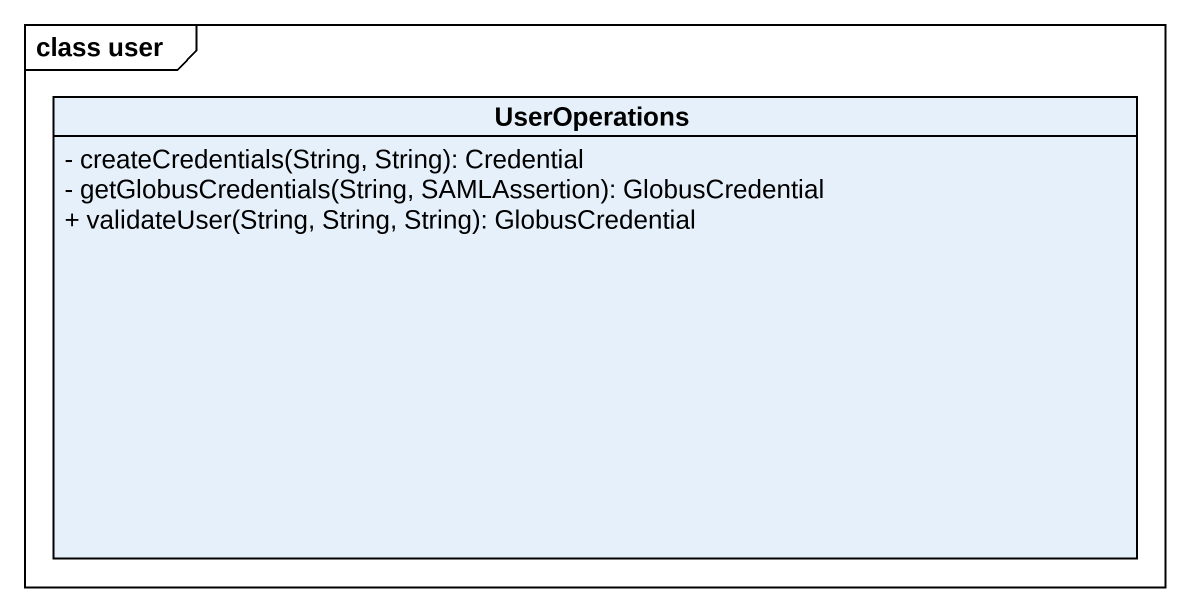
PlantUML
@startuml
mainframe class user
hide circle
hide empty members
skinparam classAttributeIconSize 0
class UserOperations {
  - createCredentials(String, String): Credential
  - getGlobusCredentials(String, SAMLAssertion): GlobusCredential
  + validateUser(String, String, String): GlobusCredential
}
@enduml
